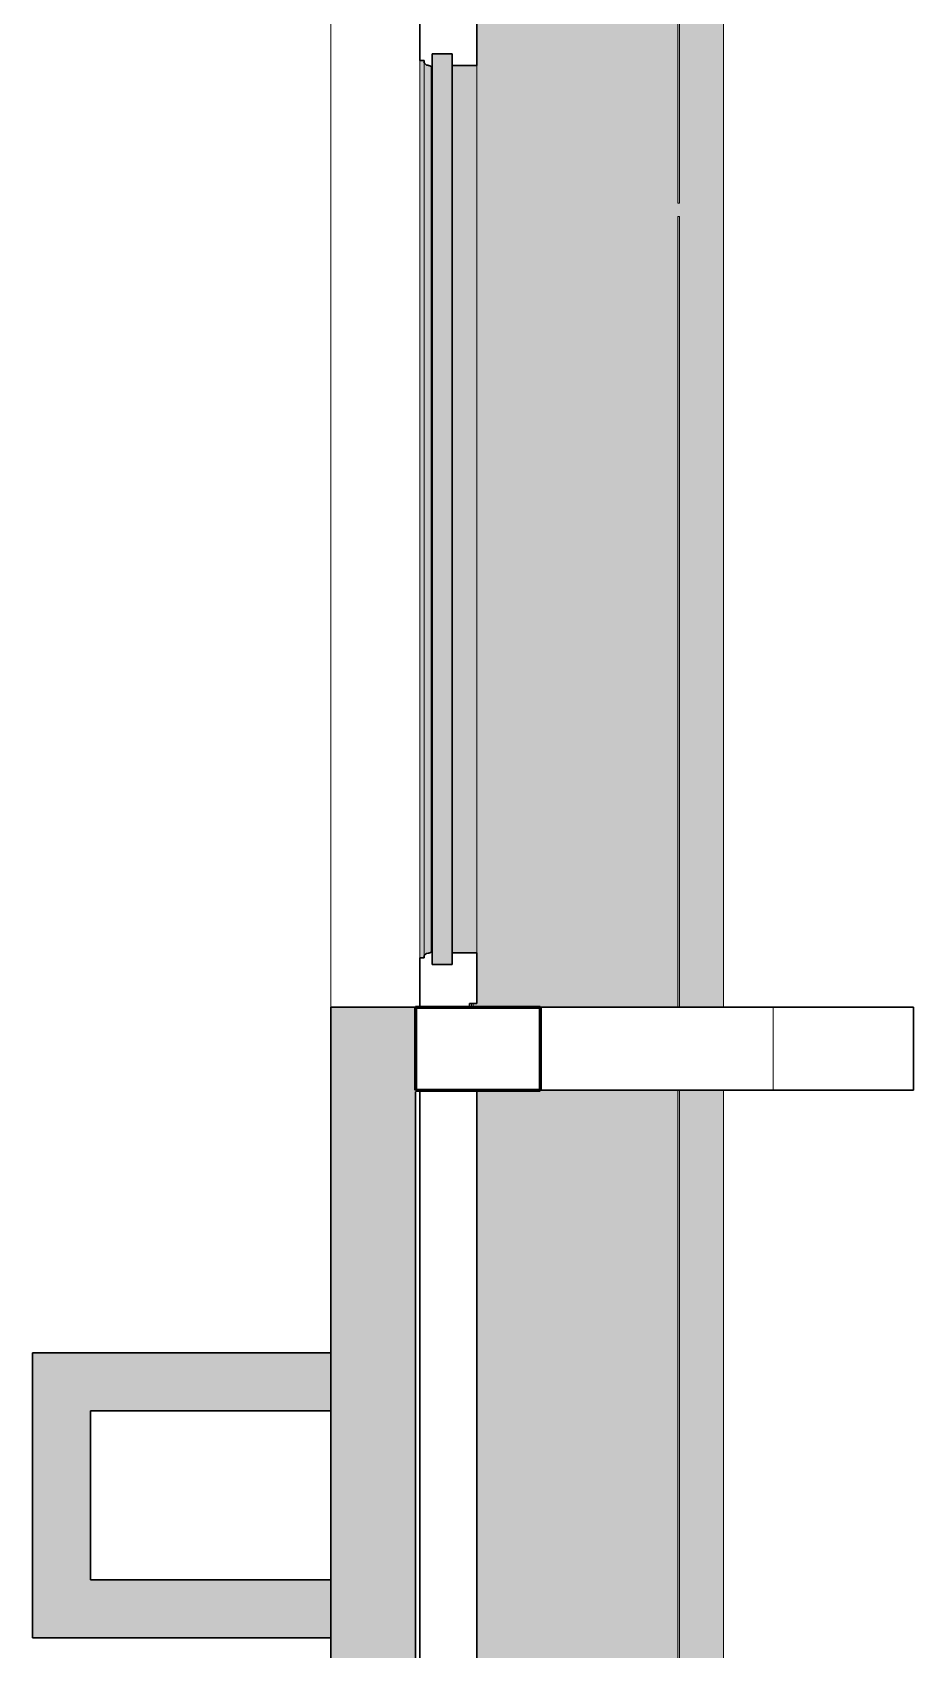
# Model space of a CAD drawing. Header units: millimetres. Extents: x 155927 to 317870, y -36033 to 97293.
# Drawn here: x 230379 to 231441, y 20822 to 22771 of the extents above; entities that cross this region are included whole.
import ezdxf

# ---------------------------------------------------------------- set-up
doc = ezdxf.new("R2010")
doc.units = ezdxf.units.MM
doc.header["$MEASUREMENT"] = 0
for name, color, linetype, lineweight in [('A-GLAZ', 7, 'CONTINUOUS', 9), ('A-GLAZ-CWMG', 7, 'CONTINUOUS', 9), ('A-WALL-PATT', 7, 'CONTINUOUS', 9), ('I-WALL', 7, 'CONTINUOUS', 9), ('S-COLS-SYMB', 7, 'CONTINUOUS', 70)]:
    doc.layers.add(name, color=color, linetype=linetype, lineweight=lineweight)

msp = doc.modelspace()

# ---------------------------------------------------------------- hatches: boundary and pattern name
at = {"layer": 'A-GLAZ'}
h = msp.add_hatch(color=256, dxfattribs=at)
h.paths.add_polyline_path([(231174.8, 16190.6), (231211.8, 16190.6), (231211.8, 18843.6), (230914.8, 18843.6), (230914.8, 17490.6), (230910.2, 17490.6), (230910.2, 17486.3), (230914.8, 17486.3), (230914.8, 16294.9), (230910.2, 16294.9), (230910.2, 16290.6), (231174.8, 16290.6)], flags=0)
h.paths.add_polyline_path([(230914.8, 18943.6), (231211.8, 18943.6), (231211.8, 21496.6), (230914.8, 21496.6), (230914.8, 20143.6), (230910.2, 20143.6), (230910.2, 20139.3), (230914.8, 20139.3), (230914.8, 18947.9), (230910.2, 18947.9), (230910.2, 18943.6)], flags=0)
h.paths.add_polyline_path([(231053.7, 21596.6), (231211.8, 21596.6), (231211.8, 24149.6), (230914.8, 24149.6), (230914.8, 22796.6), (230910.2, 22796.6), (230910.2, 22792.3), (230914.8, 22792.3), (230914.8, 21600.9), (230910.2, 21600.9), (230910.2, 21596.6), (230914.8, 21596.6)], flags=0)
h.paths.add_polyline_path([(230910.2, 24249.6), (231211.8, 24249.6), (231211.8, 25549.6), (231174.8, 25549.6), (231174.8, 25449.6), (230910.2, 25449.6), (230910.2, 25445.3), (230914.8, 25445.3), (230914.8, 24253.9), (230910.2, 24253.9)], flags=0)
h = msp.add_hatch(color=256, dxfattribs=at)
h.paths.add_polyline_path([(230908.1, 16290.6), (230910.2, 16290.6), (230910.2, 16294.9), (230908.1, 16294.9)], flags=0)
h.paths.add_polyline_path([(230908.1, 17486.3), (230910.2, 17486.3), (230910.2, 17490.6), (230908.1, 17490.6)], flags=0)
h.paths.add_polyline_path([(230908.1, 18943.6), (230910.2, 18943.6), (230910.2, 18947.9), (230908.1, 18947.9)], flags=0)
h.paths.add_polyline_path([(230910.2, 20139.3), (230910.2, 20143.6), (230908.1, 20143.6), (230908.1, 20139.3)], flags=0)
h.paths.add_polyline_path([(230910.2, 21596.6), (230910.2, 21600.9), (230908.1, 21600.9), (230908.1, 21596.6)], flags=0)
h.paths.add_polyline_path([(230910.2, 22792.3), (230910.2, 22796.6), (230908.1, 22796.6), (230908.1, 22792.3)], flags=0)
h.paths.add_polyline_path([(230908.1, 24249.6), (230910.2, 24249.6), (230910.2, 24253.9), (230908.1, 24253.9)], flags=0)
h.paths.add_polyline_path([(230908.1, 25445.3), (230910.2, 25445.3), (230910.2, 25449.6), (230908.1, 25449.6)], flags=0)
for points in [[(230846, 21655.8), (230851, 21655.8), (230851, 22737.4), (230846, 22737.4), (230846, 21657.4)], [(230851, 21657.4), (230853.3, 21660.7), (230855.9, 21662), (230855.9, 22731.6), (230852.2, 22733.4), (230851, 22733.6), (230851, 21659.6)], [(230855.9, 21661.6), (230859.8, 21663), (230859.8, 22730.2), (230855.9, 22731.4), (230855.9, 21661.8)], [(230861, 21647.8), (230884.9, 21647.8), (230884.9, 22745.4), (230861, 22745.4), (230861, 21965.2)], [(230914.8, 21661.8), (230914.8, 22731.4), (230884.9, 22731.4), (230884.9, 21661.8)], [(230859.8, 21663), (230861, 21663), (230859.8, 21965.2)]]:
    msp.add_hatch(color=256, dxfattribs=at).paths.add_polyline_path(points, flags=0)
at = {"layer": 'A-WALL-PATT'}
for points in [[(230752.9, 20143.6), (230840.8, 20143.6), (230840.8, 21596.6), (230738.8, 21596.6), (230738.8, 20143.6)], [(230738.8, 21109.9), (230738.8, 21179.9), (230379.2, 21179.9), (230379.2, 21109.9), (230452.2, 21109.9)], [(230449.2, 20836.3), (230449.2, 21109.9), (230379.2, 21109.9), (230379.2, 20836.3)], [(230738.8, 20836.3), (230738.8, 20906.3), (230449.2, 20906.3), (230449.2, 20836.3)]]:
    msp.add_hatch(color=256, dxfattribs=at).paths.add_polyline_path(points, flags=0)

# ---------------------------------------------------------------- linework, layer by layer
at = {"layer": 'A-GLAZ'}
for p, q in [((231211.8, 21596.6), (231211.8, 24149.6)), ((230846, 22737.4), (230846, 21655.8)), ((230851, 22735.9), (230851, 22737.4)), ((230851, 21657.4), (230851, 22735.9)), ((230859.8, 21663), (230859.8, 22730.2)), ((230914.8, 21661.8), (230914.8, 22731.4)), ((230851, 21655.8), (230851, 21657.4)), ((230908.1, 21596.6), (230908.1, 21600.9)), ((230910.2, 21596.6), (230910.2, 21600.9)), ((231211.8, 18943.6), (231211.8, 21496.6))]:
    msp.add_line(p, q, dxfattribs=at)
at = {"layer": 'A-GLAZ', "lineweight": 30}
for p, q in [((230846, 22796.6), (230846, 22737.4)), ((230914.8, 22731.4), (230914.8, 22792.3)), ((230846, 22737.4), (230851, 22737.4)), ((230851, 22737.4), (230851, 22735.9)), ((230859.8, 22730.2), (230861, 22730.2)), ((230884.9, 22745.4), (230861, 22745.4)), ((230861, 22745.4), (230861, 21647.8)), ((230861, 22730.2), (230861, 22745.4)), ((230861, 22745.4), (230884.9, 22745.4)), ((230884.9, 21647.8), (230884.9, 22745.4)), ((230884.9, 22745.4), (230884.9, 22731.4)), ((230884.9, 22731.4), (230914.8, 22731.4)), ((230851, 21657.4), (230851, 21655.8)), ((230861, 21663), (230859.8, 21663)), ((230861, 21647.8), (230861, 21663)), ((230914.8, 21661.8), (230884.9, 21661.8)), ((230884.9, 21661.8), (230884.9, 21647.8)), ((230914.8, 21600.9), (230914.8, 21661.8)), ((230851, 21655.8), (230846, 21655.8)), ((230846, 21655.8), (230846, 21596.6)), ((230861, 21647.8), (230884.9, 21647.8)), ((230884.9, 21647.8), (230861, 21647.8)), ((230905.9, 21596.6), (230905.9, 21600.9)), ((230905.9, 21600.9), (230914.8, 21600.9)), ((231440.8, 21596.6), (230840.8, 21596.6)), ((230846, 21596.6), (230905.9, 21596.6)), ((231440.8, 21496.6), (231440.8, 21596.6)), ((230840.8, 21496.6), (231440.8, 21496.6)), ((230914.8, 21496.6), (230846, 21496.6)), ((230846, 21496.6), (230846, 20245.6)), ((230914.8, 20143.6), (230914.8, 21496.6))]:
    msp.add_line(p, q, dxfattribs=at)
at = {"layer": 'A-GLAZ', "linetype": 'Continuous'}
msp.add_line((231271.8, 21496.6), (231271.8, 21596.6), dxfattribs=at)
at = {"layer": 'A-GLAZ', "lineweight": 30}
for centre, radius, start, end in [((230856.2, 22737), 5.36, 191.9524, 266.5739), ((230855.4, 22724.2), 7.4, 53.4261, 86.5739), ((230856.2, 21656.3), 5.36, 93.4261, 168.0476), ((230855.4, 21669), 7.4, 273.4261, 306.5739)]:
    msp.add_arc(centre, radius, start, end, dxfattribs=at)
at = {"layer": 'A-GLAZ'}
for points, knots in [([(230851, 22735.9), (230851.1, 22735.4), (230851.3, 22734.7), (230851.8, 22733.9), (230852.1, 22733.6), (230852.2, 22733.4)], [0, 0, 0, 0, 0.2, 0.3, 0.4, 0.4, 0.4, 0.4]), ([(230853.3, 22732.5), (230853.5, 22732.4), (230853.9, 22732.1), (230854.7, 22731.8), (230855.4, 22731.7), (230855.9, 22731.6)], [0.6, 0.6, 0.6, 0.6, 0.7, 0.8, 1, 1, 1, 1]), ([(230852.2, 21659.8), (230852.1, 21659.7), (230851.8, 21659.3), (230851.3, 21658.5), (230851.1, 21657.8), (230851, 21657.4)], [-0.4, -0.4, -0.4, -0.4, -0.3, -0.2, 0, 0, 0, 0]), ([(230855.9, 21661.6), (230855.4, 21661.6), (230854.7, 21661.4), (230853.9, 21661.1), (230853.5, 21660.9), (230853.3, 21660.7)], [-1, -1, -1, -1, -0.8, -0.7, -0.6, -0.6, -0.6, -0.6])]:
    msp.add_open_spline(points, degree=3, knots=knots, dxfattribs=at)
for points in [[(230858.6, 22730.9), (230859.1, 22730.7), (230859.5, 22730.5), (230859.8, 22730.2)], [(230859.8, 21663), (230859.5, 21662.8), (230859.1, 21662.5), (230858.6, 21662.3)]]:
    msp.add_open_spline(points, degree=3, dxfattribs=at)
at = {"layer": 'A-GLAZ-CWMG'}
for p, q in [((231156.8, 22565.6), (231156.8, 22932.6)), ((231158.8, 22932.6), (231158.8, 22565.6)), ((231158.8, 22565.6), (231156.8, 22565.6)), ((231156.8, 22549.6), (231158.8, 22549.6)), ((231156.8, 22182.6), (231156.8, 22549.6)), ((231158.8, 22549.6), (231158.8, 22182.6)), ((231156.8, 21807.6), (231156.8, 22182.6)), ((231158.8, 22182.6), (231158.8, 21807.6)), ((231156.8, 21596.6), (231156.8, 21807.6)), ((231158.8, 21807.6), (231158.8, 21596.6)), ((231156.8, 21432.6), (231156.8, 21496.6)), ((231158.8, 21496.6), (231158.8, 21432.6)), ((231156.8, 21057.6), (231156.8, 21432.6)), ((231158.8, 21432.6), (231158.8, 21057.6)), ((231156.8, 20682.6), (231156.8, 21057.6)), ((231158.8, 21057.6), (231158.8, 20682.6))]:
    msp.add_line(p, q, dxfattribs=at)
at = {"layer": 'I-WALL'}
msp.add_line((230738.8, 21596.6), (230738.8, 22796.6), dxfattribs=at)
at = {"layer": 'I-WALL', "lineweight": 30}
for p, q in [((230738.8, 21596.6), (230738.8, 20143.6)), ((230840.8, 21596.6), (230738.8, 21596.6)), ((230840.8, 20245.6), (230840.8, 21494.6)), ((230738.8, 21179.9), (230379.2, 21179.9)), ((230379.2, 21179.9), (230379.2, 21109.9)), ((230738.8, 21109.9), (230738.8, 21179.9)), ((230379.2, 21109.9), (230379.2, 20836.3)), ((230449.2, 21109.9), (230738.8, 21109.9)), ((230449.2, 20906.3), (230449.2, 21109.9)), ((230738.8, 20906.3), (230449.2, 20906.3)), ((230738.8, 20836.3), (230738.8, 20906.3)), ((230379.2, 20836.3), (230449.2, 20836.3)), ((230449.2, 20836.3), (230738.8, 20836.3))]:
    msp.add_line(p, q, dxfattribs=at)
at = {"layer": 'S-COLS-SYMB', "lineweight": 60}
for p, q in [((230840.8, 21596.6), (230840.8, 21496.6)), ((230840.8, 21596.6), (230990.8, 21596.6)), ((230990.8, 21596.6), (230990.8, 21496.6)), ((230840.8, 21496.6), (230990.8, 21496.6))]:
    msp.add_line(p, q, dxfattribs=at)

doc.saveas('drawing.dxf')
